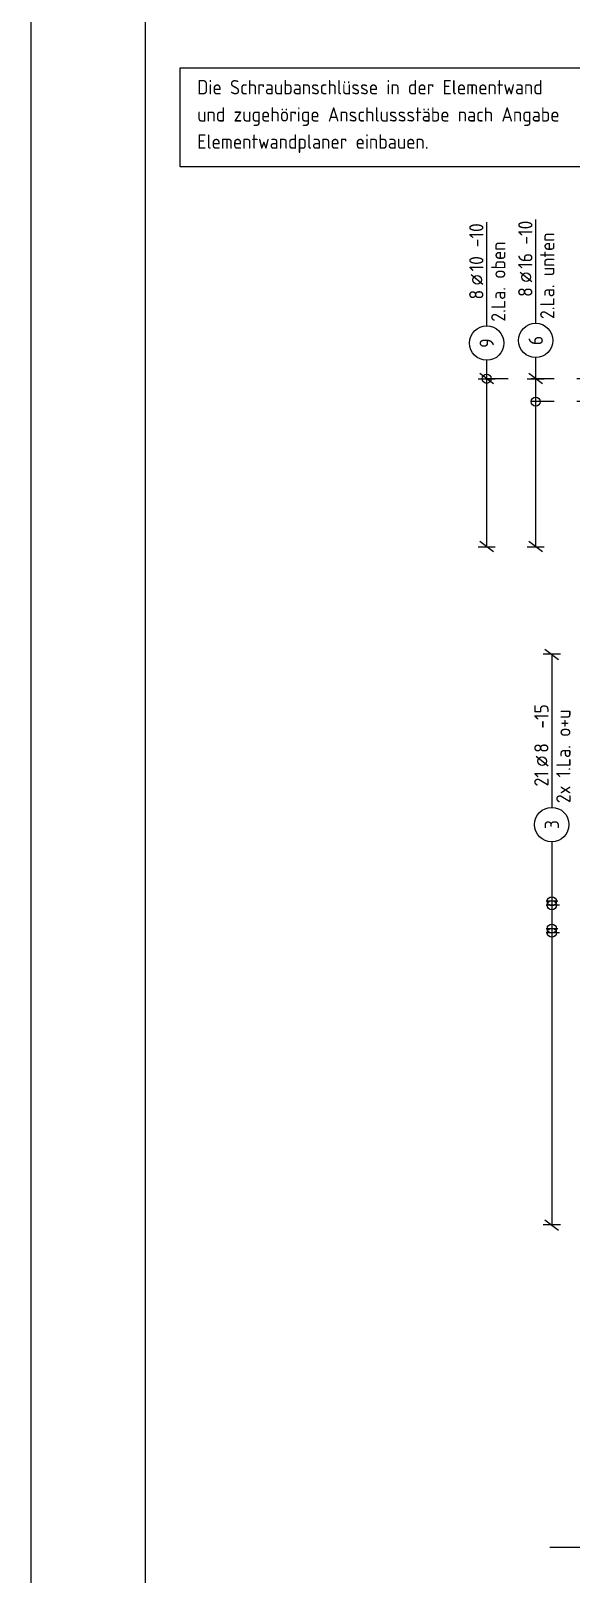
# Model space of a CAD drawing. Extents: x -13.4 to 29.1, y -2.7 to 18.4.
# Drawn here: x 0 to 2.36, y 5.03 to 11.77 of the extents above; entities that cross this region are included whole.
import ezdxf
from ezdxf.enums import TextEntityAlignment as Align

# ---------------------------------------------------------------- set-up
doc = ezdxf.new("R2010")
doc.units = 0
doc.header["$LTSCALE"] = 0.25
for name, pattern in [('AUSGEZOGEN', [1000.01, 1000, 0.01]), ('GESTRICHELTX2', [1.5, 1, -0.5]), ('VERDECKT', [0.375, 0.25, -0.125])]:
    doc.linetypes.add(name, pattern=pattern)
for name, color, linetype in [('HILFE', 7, 'Continuous'), ('RAHMEN', 7, 'Continuous'), ('RND', 7, 'Continuous'), ('TEXT', 7, 'Continuous')]:
    doc.layers.add(name, color=color, linetype=linetype)
doc.styles.add('txt', font='isocp.shx')

# ---------------------------------------------------------------- blocks, each defined once
blk = doc.blocks.new('DINA1')
at = {"layer": 'RAHMEN'}
blk.add_line((0, 59.4), (0, 0), dxfattribs=at)
at = {"layer": 'RAHMEN', "color": 5}
blk.add_line((2, 58.9), (2, 0.5), dxfattribs=at)
blk = doc.blocks.new('LEI_GRE')
at = {"layer": 'RND', "color": 7, "linetype": 'Continuous'}
for p, q in [((-0.09, -0.12), (0.09, 0.12)), ((0, 0.15), (0, -0.15))]:
    blk.add_line(p, q, dxfattribs=at)
blk = doc.blocks.new('RND_LEI')
at = {"layer": 'RND', "color": 7, "linetype": 'Continuous'}
blk.add_line((1.022, 0.066), (1.19, 0.27), dxfattribs=at)
for centre, radius in [((0, 0), 0.3), ((1.106, 0.168), 0.075)]:
    blk.add_circle(centre, radius, dxfattribs=at)
at = {"layer": 'RND', "color": 7, "linetype": 'Continuous', "style": 'txt'}
blk.add_attdef('ANZ', text='', height=0.25, dxfattribs=at).set_placement((0.931, 0.057), align=Align.RIGHT)
for tag, p in [('DUM', (1.253, 0.057)), ('ABSTD', (1.674, 0.057)), ('POSTXT', (0.374, -0.327))]:
    blk.add_attdef(tag, p, '', height=0.25, dxfattribs=at)
blk.add_attdef('POSL', text='', height=0.25, dxfattribs=at).set_placement((0, 0), align=Align.MIDDLE)

msp = doc.modelspace()

# ---------------------------------------------------------------- linework, layer by layer
at = {"layer": 'HILFE', "color": 102, "linetype": 'GESTRICHELTX2'}
msp.add_line((2.2668, 5.1457), (6.8031, 5.1457), dxfattribs=at)
at = {"layer": 'RND', "color": 7, "linetype": 'AUSGEZOGEN'}
for p, q in [((1.9913, 10.4775), (1.9913, 10.9306)), ((2.2052, 10.4889), (2.2052, 10.942)), ((1.9913, 10.2468), (1.9913, 10.3275)), ((2.2052, 10.2468), (2.2052, 10.3389)), ((1.9913, 9.5132), (1.9913, 10.2468)), ((2.2052, 9.5137), (2.2052, 10.2468)), ((2.2754, 9.0443), (2.2754, 8.3755)), ((2.2754, 8.2255), (2.2754, 6.5528))]:
    msp.add_line(p, q, dxfattribs=at)
at = {"layer": 'RND', "color": 102, "linetype": 'VERDECKT'}
for p, q in [((2.8854, 10.2468), (1.9663, 10.2468)), ((2.8854, 10.1468), (2.1802, 10.1468)), ((2.9024, 7.9657), (2.2504, 7.9657)), ((2.9085, 7.9485), (2.2504, 7.9485)), ((2.9024, 7.8457), (2.2504, 7.8457)), ((2.9085, 7.8285), (2.2504, 7.8285))]:
    msp.add_line(p, q, dxfattribs=at)
at = {"layer": 'RND', "color": 7, "linetype": 'AUSGEZOGEN'}
for centre in [(1.9913, 10.2468), (2.2052, 10.1468), (2.2754, 7.9657), (2.2754, 7.9485), (2.2754, 7.8457), (2.2754, 7.8285)]:
    msp.add_circle(centre, 0.02, dxfattribs=at)
at = {"layer": 'TEXT', "color": 7, "linetype": 'AUSGEZOGEN'}
msp.add_lwpolyline([(0.652, 11.6043), (2.442, 11.6043), (2.442, 11.1724), (0.652, 11.1724)], close=True, dxfattribs=at)

# ---------------------------------------------------------------- block references
at = {"layer": 'RAHMEN', "color": 7, "linetype": 'AUSGEZOGEN', "xscale": 0.25, "yscale": 0.25, "zscale": 0.25}
msp.add_blockref('DINA1', (0, 0), dxfattribs=at)
at = {"layer": 'RND', "color": 7, "linetype": 'AUSGEZOGEN', "xscale": 0.25, "yscale": 0.25, "zscale": 0.25, "rotation": 90}
for p, values in [((1.9913, 10.4025), {'POSL': '9', 'DUM': '10', 'ANZ': '8', 'ABSTD': '-10', 'POSTXT': '2.La. oben'}), ((2.2052, 10.4139), {'POSL': '6', 'DUM': '16', 'ANZ': '8', 'ABSTD': '-10', 'POSTXT': '2.La. unten'}), ((2.2754, 8.3005), {'POSL': '3', 'DUM': '8', 'ANZ': '21', 'ABSTD': '-15', 'POSTXT': '2x 1.La. o+u'})]:
    msp.add_blockref('RND_LEI', p, dxfattribs=at).add_auto_attribs(values)
at = {"layer": 'RND', "color": 7, "linetype": 'AUSGEZOGEN', "xscale": 0.25, "yscale": 0.25, "zscale": 0.25}
for p, rotation in [((1.9913, 10.2468), 90), ((2.2052, 10.2468), 90), ((1.9913, 9.5132), 90), ((2.2052, 9.5137), 90), ((2.2754, 9.0443), 270), ((2.2754, 6.5528), 270)]:
    msp.add_blockref('LEI_GRE', p, dxfattribs=dict(at, rotation=rotation))

# ---------------------------------------------------------------- texts
at = {"layer": 'TEXT', "color": 7, "linetype": 'AUSGEZOGEN', "style": 'txt'}
for s, p in [('Die Schraubanschlüsse in der Elementwand', (0.7269, 11.4884)), ('und zugehörige Anschlussstäbe nach Angabe', (0.7269, 11.3696)), ('Elementwandplaner einbauen.', (0.7269, 11.2509))]:
    msp.add_text(s, height=0.0625, dxfattribs=at).set_placement(p)

doc.saveas('drawing.dxf')
